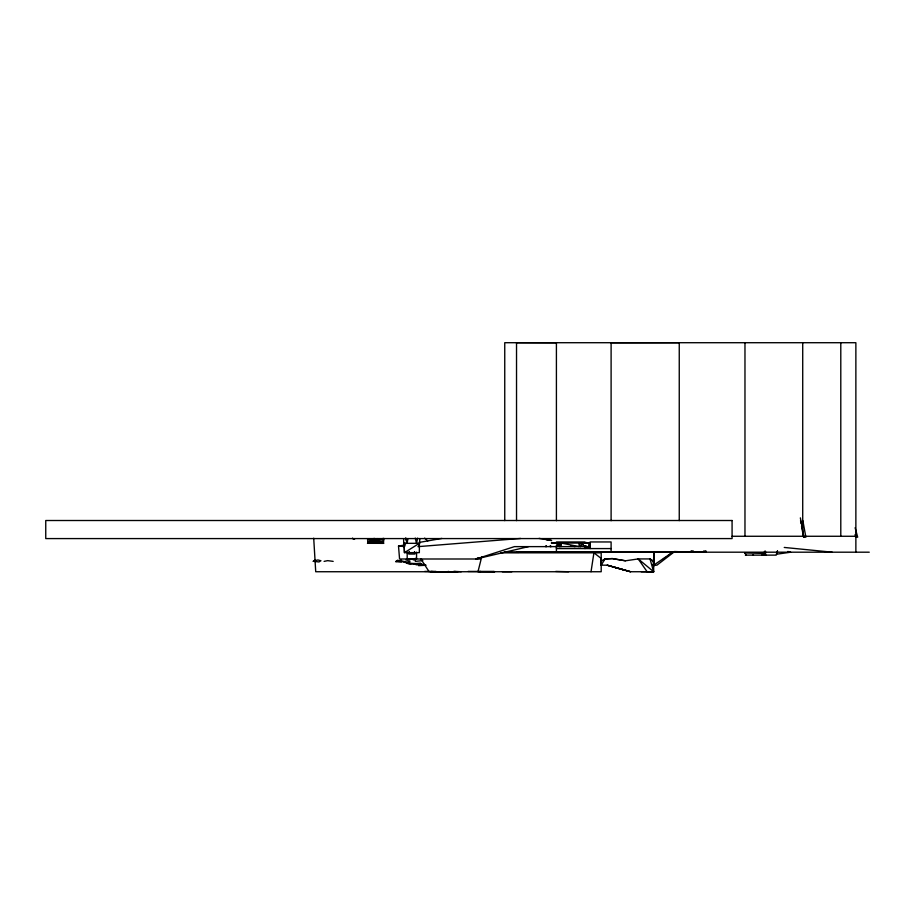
<?xml version="1.0" encoding="UTF-8"?>
<svg xmlns="http://www.w3.org/2000/svg" width="915" height="915" viewBox="0 0 915 915"><rect width="100%" height="100%" fill="white"/><g stroke="black" fill="none" stroke-linecap="round" stroke-linejoin="round"><path stroke-width="1.37" d="M407.186 558.996L407.186 552.202M409.016 552.637L409.016 551.962M409.302 552.637L409.302 551.962M414.381 551.962L414.941 554.055L408.731 554.055L409.302 552.191M414.667 551.962L414.667 552.191M415.353 558.253L415.353 561.375L422.833 560.575L421.14 558.848M416.554 558.996L416.554 552.202M419.013 546.369L419.894 538.592M561.101 546.61L561.101 543.053L557.99 543.613L555.977 546.61M584.285 546.61L582.283 543.613L579.172 543.053L579.172 546.61L561.101 543.053L559.991 546.61L557.99 543.053L551.539 542.984M600.915 564.086L601.487 561.124L600.629 561.341M611.106 552.191L611.106 541.954L590.129 541.954L590.129 548.577M653.687 552.191L654.362 564.738L653.687 552.191L653.665 571.738L641.186 571.738M653.973 564.841L654.534 565.184L653.379 561.913L653.379 565.184M855.868 552.191L855.868 342.713L504.748 342.713L504.748 520.612M419.402 543.327L419.344 552.637L404.441 552.637L404.144 543.327L404.441 552.637L419.402 543.327M383.625 539.061L383.545 543.338L367.453 543.327M404.441 546.369L404.499 544.448M511.851 571.749L502.324 571.749M764.517 551.23L764.208 553.438L744.616 552.935M591.033 571.738L593.915 552.82L601.201 558.459L601.201 565.184L605.044 558.928L612.215 558.585L625.483 560.792L638.247 558.928L653.665 571.738L630.515 571.738L607.183 565.184L600.629 565.184M407.827 539.107L407.152 543.327L403.698 543.338L403.629 539.061M367.841 543.327L368.15 541.737L383.717 538.352L383.088 543.327L368.15 541.737L367.51 539.827L374.464 538.432M417.629 538.123L416.519 543.327L415.261 538.077M481.702 556.869L477.973 571.738L480.535 571.406M588.722 546.61L589.168 542.538M777.453 551.105L776.183 555.13L745.348 555.13M777.51 550.944L776.469 554.227L790.583 552.225L787.838 551.448M448.11 571.406L449.345 571.669M454.801 571.841L456.059 571.669L453.634 571.406M556.171 546.61L557.99 543.613L559.797 546.61M580.465 546.61L582.283 543.053M397.934 560.083L395.749 561.593L400.29 560.598L400.964 559.717M706.037 551.516L705.476 552.191L703.635 550.99M481.908 556.938L480.032 558.996L399.558 558.996L398.517 546.083L405.505 544.848M585.463 543.053L586.092 542.538M653.104 561.341L653.665 561.124L653.665 566.602M313.307 561.284L317.848 559.946L320.925 560.746L318.946 561.947L313.307 561.284L315.492 559.58M603.122 560.426L605.044 558.928L612.432 558.585L625.425 560.792M673.76 552.237L656.913 565.184L652.761 565.184M663.306 559.054L665.582 557.407M667.858 555.771L670.135 554.135M672.411 552.351L654.362 564.738M528.493 546.632L476.086 558.996L478.248 557.715M601.201 561.124L605.044 558.928M693.353 550.99L691.134 552.191L674.332 551.974M705.98 550.99L702.937 552.191L705.076 551.288M383.374 541.737L368.15 541.737L377.483 538.58M476.086 558.996L514.436 546.632L590.415 546.61M403.584 561.73L406.992 560.929L410.069 561.799L408.09 562.931L403.858 562.222M324.093 561.375L327.684 560.643L333.174 561.375M413.237 559.923L415.421 559.488L410.766 558.825L406.237 559.351L409.851 560.106M419.493 542.378L441.876 538.409M433.641 571.669L431.217 571.406M368.15 541.737L383.088 539.827M403.812 543.327L419.802 543.327M417.938 546.655L520.646 538.443M435.975 571.395L424.732 571.418M456.711 571.749L442.7 571.749M493.288 571.418L468.08 571.418M761.783 555.13L765.672 555.073M479.288 571.715L494.569 571.772L493.928 571.337M679.25 552.191L516.529 552.191M732.114 536.27L855.868 536.27M556.412 541.966L585.005 541.966L585.005 543.327M369.9 542.526L383.236 542.538M585.932 542.538L589.786 543.053L553.827 543.053M589.626 543.67L589.82 546.701L585.406 546.667M550.613 545.923L550.224 546.598L550.384 545.923L551.013 546.598M550.064 546.255L550.853 546.598M585.955 546.266L585.165 546.61M585.005 548.016L590.095 548.016L590.255 543.327L589.626 543.053L589.626 546.61M556.412 548.588L611.106 548.577M674.378 551.516L691.134 552.191L690.962 551.516M692.095 551.288L694.233 552.202L691.523 552.191L691.523 551.436M503.959 552.191L869.25 552.191M500.871 552.82L601.201 552.82L601.201 571.738L315.721 571.738L313.708 538.169M638.132 558.928L649.993 558.928L653.665 561.124M653.379 564.509L653.104 565.184M434.499 571.875L445.731 571.875M450.466 571.784L457.946 571.784M430.53 572.287L438.148 572.287M440.47 572.138L449.082 572.138M586.561 542.789L589.809 543.704L589.786 546.61M504.737 552.328L518.942 552.374M551.345 543.007L557.99 543.053M555.76 571.418L568.615 571.738M454.583 571.395L461.251 571.738M546.255 546.61L546.186 545.923L545.717 546.598M752.748 555.073L753.48 555.13M398.517 546.083L404.704 546.575M705.648 551.859C686.765 551.573 684.054 551.654 705.648 552.191L705.648 551.436M784.246 547.445L832.204 552.191M395.749 561.593L401.388 562.199L403.366 561.261L400.29 560.598M494.569 571.772L493.231 571.601M539.038 538.375L551.642 540.525L546.61 539.77M690.505 551.516L694.233 552.202M570.834 545.786L575.009 546.61M612.661 566.774L630.515 571.738L607.183 565.184L624.522 570.159M691.191 550.99L693.673 552.202M352.504 538.352L354.585 539.404L352.481 538.352M588.711 543.053L589.786 543.67M652.75 561.169L649.993 558.928L653.665 571.738L647.111 571.738L638.247 558.928M424.629 538.112L427.751 540.971M420.854 558.916L429.124 571.738M584.09 546.61L582.283 543.613L580.27 546.61L579.172 543.053M744.89 552.935L746.194 555.13M405.677 538.192L407.152 543.327L405.871 538.123M855.113 527.749L857.687 537.174L855.868 537.174L855.125 534.486M802.844 520.612L805.875 537.174L803.576 537.174L801.551 526.136M800.373 517.856L803.908 537.174M800.545 520.612L801.048 523.369M765.478 551.105L765.569 555.13M840.793 342.713L840.793 536.27M802.718 342.713L802.718 536.27M744.97 342.713L744.97 536.27M679.25 520.612L679.25 342.713L611.106 342.805L611.106 520.704M654.248 564.738L653.973 565.184M585.783 546.61L585.783 545.923L585.394 546.61M585.005 545.958L585.005 548.588M556.412 520.704L556.412 342.805L516.529 342.713L516.529 520.612M556.412 545.935L556.412 552.191M546.026 545.923L546.026 546.598M585.623 545.923L585.623 546.61L585.566 545.923M418.727 564.658L418.59 565.653L426.07 565.253L423.679 564.258L418.727 564.658M415.238 563.571L410.137 564.372L406.42 563.045L415.238 563.571M421.22 564.189L416.84 564.864L413.454 563.8L420.5 563.125L421.22 564.189M732.08 520.509L45.75 520.509L45.75 538.58L732.08 538.58L732.08 520.509M383.545 543.327L380.102 543.327L383.545 543.338"/></g></svg>
